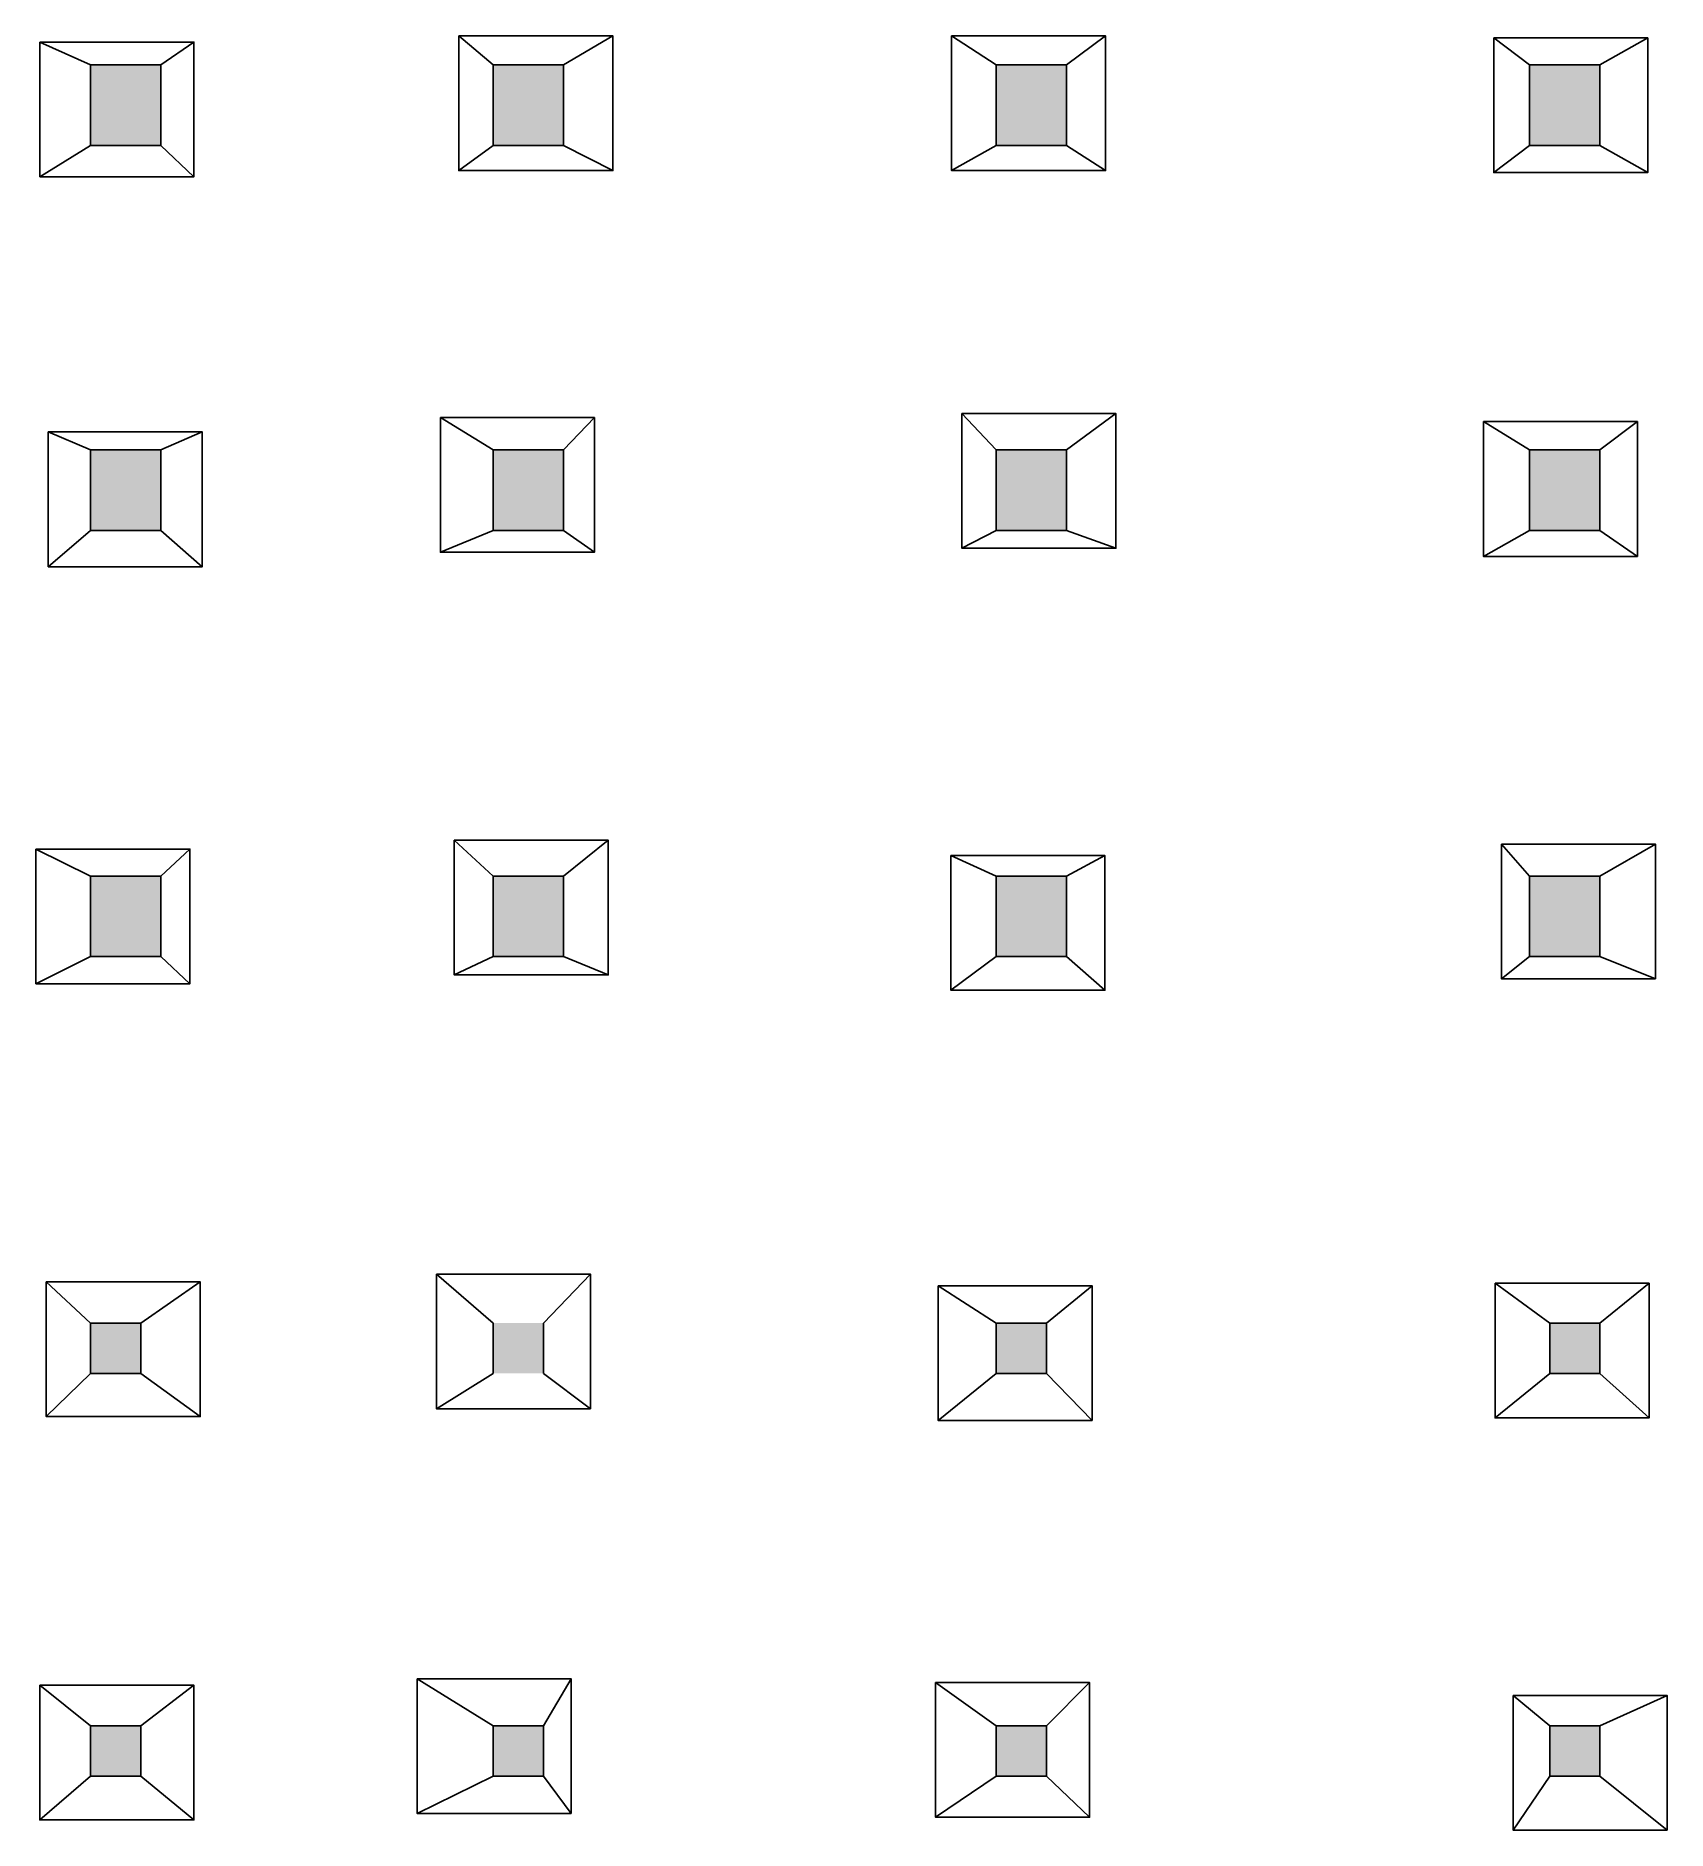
# Model space of a CAD drawing. Header units: millimetres. Extents: x 5 to 167, y 5 to 183.
import ezdxf

# ---------------------------------------------------------------- set-up
doc = ezdxf.new("R2010")
doc.units = ezdxf.units.MM
for name, color, linetype in [('BASEFOOT', 7, 'Continuous'), ('COL1', 240, 'Continuous'), ('COL2', 30, 'Continuous'), ('SLOPE', 151, 'Continuous')]:
    doc.layers.add(name, color=color, linetype=linetype)

msp = doc.modelspace()

# ---------------------------------------------------------------- hatches: boundary and pattern name
at = {"layer": 'COL1'}
h = msp.add_hatch(color=256, dxfattribs=at)
h.dxf.hatch_style = 1
h.paths.add_polyline_path([(15, 55), (10, 55), (10, 50), (15, 50)])
h.paths.add_polyline_path([(55, 55), (50, 55), (50, 50), (55, 50)])
h.paths.add_polyline_path([(105, 55), (100, 55), (100, 50), (105, 50)])
h.paths.add_polyline_path([(160, 55), (155, 55), (155, 50), (160, 50)])
h.paths.add_polyline_path([(160, 15), (155, 15), (155, 10), (160, 10)])
h.paths.add_polyline_path([(105, 15), (100, 15), (100, 10), (105, 10)])
h.paths.add_polyline_path([(55, 15), (50, 15), (50, 10), (55, 10)])
h.paths.add_polyline_path([(15, 15), (10, 15), (10, 10), (15, 10)])
at = {"layer": 'COL2'}
h = msp.add_hatch(color=256, dxfattribs=at)
h.dxf.hatch_style = 1
h.paths.add_polyline_path([(17, 99.41), (10, 99.41), (10, 91.41), (17, 91.41)])
h.paths.add_polyline_path([(57, 99.41), (50, 99.41), (50, 91.41), (57, 91.41)])
h.paths.add_polyline_path([(107, 99.41), (100, 99.41), (100, 91.41), (107, 91.41)])
h.paths.add_polyline_path([(160, 99.41), (153, 99.41), (153, 91.41), (160, 91.41)])
h.paths.add_polyline_path([(160, 141.76), (153, 141.76), (153, 133.76), (160, 133.76)])
h.paths.add_polyline_path([(107, 141.76), (100, 141.76), (100, 133.76), (107, 133.76)])
h.paths.add_polyline_path([(57, 141.76), (50, 141.76), (50, 133.76), (57, 133.76)])
h.paths.add_polyline_path([(17, 180), (10, 180), (10, 172), (17, 172)])
h.paths.add_polyline_path([(17, 141.76), (10, 141.76), (10, 133.76), (17, 133.76)])
h.paths.add_polyline_path([(57, 180), (50, 180), (50, 172), (57, 172)])
h.paths.add_polyline_path([(107, 180), (100, 180), (100, 172), (107, 172)])
h.paths.add_polyline_path([(160, 180), (153, 180), (153, 172), (160, 172)])

# ---------------------------------------------------------------- linework, layer by layer
at = {"layer": 'BASEFOOT'}
for points in [[(4.98, 182.27), (20.28, 182.27), (20.28, 168.89), (4.98, 168.89)], [(46.6, 182.89), (61.91, 182.89), (61.91, 169.5), (46.6, 169.5)], [(95.57, 182.89), (110.87, 182.89), (110.87, 169.5), (95.57, 169.5)], [(149.44, 182.68), (164.74, 182.68), (164.74, 169.3), (149.44, 169.3)], [(44.77, 144.96), (60.07, 144.96), (60.07, 131.58), (44.77, 131.58)], [(96.59, 145.37), (111.89, 145.37), (111.89, 131.99), (96.59, 131.99)], [(148.42, 144.56), (163.72, 144.56), (163.72, 131.17), (148.42, 131.17)], [(5.8, 143.54), (21.1, 143.54), (21.1, 130.15), (5.8, 130.15)], [(4.57, 102.09), (19.88, 102.09), (19.88, 88.71), (4.57, 88.71)], [(46.15, 102.98), (61.45, 102.98), (61.45, 89.6), (46.15, 89.6)], [(150.21, 102.6), (165.51, 102.6), (165.51, 89.22), (150.21, 89.22)], [(95.5, 101.45), (110.8, 101.45), (110.8, 88.07), (95.5, 88.07)], [(5.6, 59.1), (20.9, 59.1), (20.9, 45.72), (5.6, 45.72)], [(44.37, 59.87), (59.67, 59.87), (59.67, 46.49), (44.37, 46.49)], [(149.58, 58.97), (164.88, 58.97), (164.88, 45.59), (149.58, 45.59)], [(94.23, 58.72), (109.53, 58.72), (109.53, 45.34), (94.23, 45.34)], [(42.46, 19.67), (57.76, 19.67), (57.76, 6.29), (42.46, 6.29)], [(4.96, 19.03), (20.27, 19.03), (20.27, 5.65), (4.96, 5.65)], [(93.98, 19.29), (109.28, 19.29), (109.28, 5.91), (93.98, 5.91)], [(151.37, 18.01), (166.67, 18.01), (166.67, 4.63), (151.37, 4.63)]]:
    msp.add_lwpolyline(points, close=True, dxfattribs=at)
at = {"layer": 'COL1'}
for points in [[(10, 50), (15, 50), (15, 55), (10, 55)], [(100, 50), (105, 50), (105, 55), (100, 55)], [(160, 50), (155, 50), (155, 55), (160, 55)], [(10, 10), (15, 10), (15, 15), (10, 15)], [(50, 10), (55, 10), (55, 15), (50, 15)], [(100, 10), (105, 10), (105, 15), (100, 15)], [(160, 10), (155, 10), (155, 15), (160, 15)]]:
    msp.add_lwpolyline(points, close=True, dxfattribs=at)
for points in [[(50, 55), (50, 55), (50, 50)], [(55, 50), (55, 55)]]:
    msp.add_lwpolyline(points, dxfattribs=at)
at = {"layer": 'COL2'}
for points in [[(10, 180), (17, 180), (17, 172), (10, 172)], [(50, 180), (57, 180), (57, 172), (50, 172)], [(100, 180), (107, 180), (107, 172), (100, 172)], [(160, 180), (153, 180), (153, 172), (160, 172)], [(10, 141.76), (17, 141.76), (17, 133.76), (10, 133.76)], [(50, 141.76), (57, 141.76), (57, 133.76), (50, 133.76)], [(100, 141.76), (107, 141.76), (107, 133.76), (100, 133.76)], [(160, 141.76), (153, 141.76), (153, 133.76), (160, 133.76)], [(10, 99.41), (17, 99.41), (17, 91.41), (10, 91.41)], [(50, 99.41), (57, 99.41), (57, 91.41), (50, 91.41)], [(100, 99.41), (107, 99.41), (107, 91.41), (100, 91.41)], [(160, 99.41), (153, 99.41), (153, 91.41), (160, 91.41)]]:
    msp.add_lwpolyline(points, close=True, dxfattribs=at)
at = {"layer": 'SLOPE'}
for p, q in [((10, 180), (4.98, 182.27)), ((17, 180), (20.28, 182.27)), ((50, 180), (46.6, 182.89)), ((57, 180), (61.91, 182.89)), ((100, 180), (95.57, 182.89)), ((107, 180), (110.87, 182.89)), ((149.44, 182.68), (153, 180)), ((160, 180), (164.74, 182.68)), ((4.98, 168.89), (10, 172)), ((17, 172), (20.28, 168.89)), ((46.6, 169.5), (50, 172)), ((57, 172), (61.91, 169.5)), ((95.57, 169.5), (100, 172)), ((107, 172), (110.87, 169.5)), ((149.44, 169.3), (153, 172)), ((160, 172), (164.74, 169.3)), ((50, 141.76), (44.77, 144.96)), ((57, 141.76), (60.07, 144.96)), ((100, 141.76), (96.59, 145.37)), ((107, 141.76), (111.89, 145.37)), ((153, 141.76), (148.42, 144.56)), ((160, 141.76), (163.72, 144.56)), ((5.8, 143.54), (10, 141.76)), ((17, 141.76), (21.1, 143.54)), ((5.8, 130.15), (10, 133.76)), ((17, 133.76), (21.1, 130.15)), ((44.77, 131.58), (50, 133.76)), ((57, 133.76), (60.07, 131.58)), ((96.59, 131.99), (100, 133.76)), ((107, 133.76), (111.89, 131.99)), ((148.42, 131.17), (153, 133.76)), ((160, 133.76), (163.72, 131.17)), ((4.57, 102.09), (10, 99.41)), ((17, 99.41), (19.88, 102.09)), ((46.15, 102.98), (50, 99.41)), ((57, 99.41), (61.45, 102.98)), ((150.21, 102.6), (153, 99.41)), ((160, 99.41), (165.51, 102.6)), ((100, 99.41), (95.5, 101.45)), ((107, 99.41), (110.8, 101.45)), ((4.57, 88.71), (10, 91.41)), ((17, 91.41), (19.88, 88.71)), ((46.15, 89.6), (50, 91.41)), ((57, 91.41), (61.45, 89.6)), ((95.5, 88.07), (100, 91.41)), ((107, 91.41), (110.8, 88.07)), ((150.21, 89.22), (153, 91.41)), ((160, 91.41), (165.51, 89.22)), ((10, 55), (5.6, 59.1)), ((15, 55), (20.9, 59.1)), ((50, 55), (44.37, 59.87)), ((55, 55), (59.67, 59.87)), ((149.58, 58.97), (155, 55)), ((160, 55), (164.88, 58.97)), ((100, 55), (94.23, 58.72)), ((105, 55), (109.53, 58.72)), ((5.6, 45.72), (10, 50)), ((15, 50), (20.9, 45.72)), ((44.37, 46.49), (50, 50)), ((55, 50), (59.67, 46.49)), ((94.23, 45.34), (100, 50)), ((105, 50), (109.53, 45.34)), ((149.58, 45.59), (155, 50)), ((160, 50), (164.88, 45.59)), ((42.46, 19.67), (50, 15)), ((57.76, 19.67), (55, 15)), ((4.96, 19.03), (10, 15)), ((15, 15), (20.27, 19.03)), ((93.98, 19.29), (100, 15)), ((109.28, 19.29), (105, 15)), ((151.37, 18.01), (155, 15)), ((160, 15), (166.67, 18.01)), ((4.96, 5.65), (10, 10)), ((15, 10), (20.27, 5.65)), ((42.46, 6.29), (50, 10)), ((55, 10), (57.76, 6.29)), ((93.98, 5.91), (100, 10)), ((105, 10), (109.28, 5.91)), ((151.37, 4.63), (155, 10)), ((160, 10), (166.67, 4.63))]:
    msp.add_line(p, q, dxfattribs=at)

doc.saveas('drawing.dxf')
